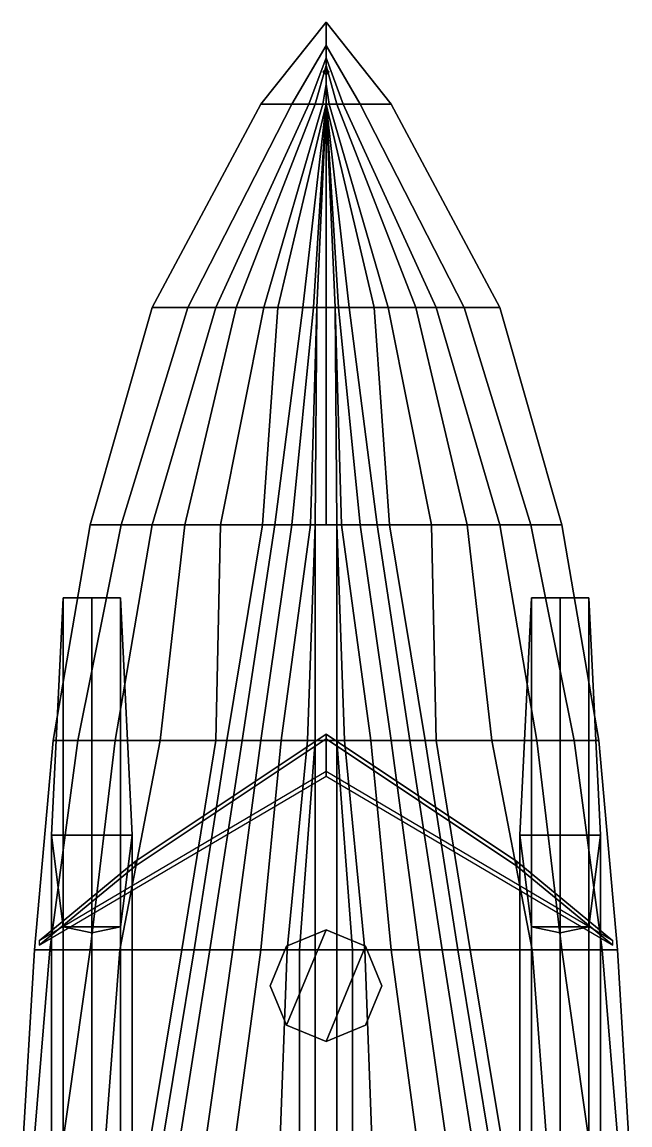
# Model space of a CAD drawing. Extents: x -2.1 to 2.1, y -14 to 14.
# Drawn here: x -1.96 to 1.96, y 6.92 to 14.03 of the extents above; entities that cross this region are included whole.
import ezdxf

# ---------------------------------------------------------------- set-up
doc = ezdxf.new("R2010")
doc.units = 0
doc.layers.get('0').update_dxf_attribs({"linetype": 'CONTINUOUS'})

msp = doc.modelspace()

# ---------------------------------------------------------------- linework, layer by layer
for points in [[(0, 14.03, 2.049999999999999), (0, 13.88, 1.380000000000002), (-0.2199999999999832, 13.49999999999999, 1.380000000000002), (-0.4199999999999861, 13.49999999999999, 2.010000000000001)], [(0, 14.03, 2.049999999999999), (0, 14.03, 2.049999999999999), (-0.4199999999999861, 13.49999999999999, 2.010000000000001), (0.4200000000000175, 13.49999999999999, 2.010000000000001)], [(0.4200000000000175, 13.49999999999999, 2.010000000000001), (0.2200000000000146, 13.49999999999999, 1.380000000000002), (0, 13.88, 1.380000000000002), (0, 14.03, 2.049999999999999)], [(0, 13.88, 1.380000000000002), (0, 13.79999999999999, 1.080000000000001), (-0.1099999999999838, 13.49999999999999, 1.080000000000001), (-0.2199999999999832, 13.49999999999999, 1.380000000000002)], [(0.2200000000000146, 13.49999999999999, 1.380000000000002), (0.1100000000000151, 13.49999999999999, 1.080000000000001), (0, 13.79999999999999, 1.080000000000001), (0, 13.88, 1.380000000000002)], [(0, 13.79999999999999, 1.080000000000001), (0, 13.75, 0.8900000000000005), (-0.0699999999999775, 13.49999999999999, 0.8900000000000005), (-0.1099999999999838, 13.49999999999999, 1.080000000000001)], [(0.1100000000000151, 13.49999999999999, 1.080000000000001), (0.0700000000000089, 13.49999999999999, 0.8900000000000005), (0, 13.75, 0.8900000000000005), (0, 13.79999999999999, 1.080000000000001)], [(0, 13.75, 0.8900000000000005), (0, 13.63, 0.490000000000002), (-0.0199999999999804, 13.49999999999999, 0.490000000000002), (-0.0699999999999775, 13.49999999999999, 0.8900000000000005)], [(0, 13.73, 2.01), (-0.02, 13.71, 2.01), (-0.015, 13.71, 3.32), (0, 13.725, 3.32)], [(4e-16, 13.725, 3.32), (-0.015, 13.71, 3.32), (0, 13.695, 3.32), (0.015, 13.71, 3.32)], [(0.0700000000000089, 13.49999999999999, 0.8900000000000005), (0.0200000000000117, 13.49999999999999, 0.490000000000002), (0, 13.63, 0.490000000000002), (0, 13.75, 0.8900000000000005)], [(0.02, 13.71, 2.01), (0, 13.73, 2.01), (0, 13.725, 3.32), (0.015, 13.71, 3.32)], [(-0.02, 13.71, 2.01), (0, 13.69, 2.01), (0, 13.695, 3.32), (-0.015, 13.71, 3.32)], [(0, 13.69, 2.01), (0.02, 13.71, 2.01), (0.015, 13.71, 3.32), (0, 13.695, 3.32)], [(0, 13.63, 0.490000000000002), (1.58e-14, 13.49999999999999, 0.1500000000000021), (1.57e-14, 13.49999999999999, 0.1500000000000021), (-0.0199999999999804, 13.49999999999999, 0.490000000000002)], [(0.0200000000000117, 13.49999999999999, 0.490000000000002), (1.57e-14, 13.49999999999999, 0.1500000000000021), (1.58e-14, 13.49999999999999, 0.1500000000000021), (0, 13.63, 0.490000000000002)], [(-0.4199999999999861, 13.49999999999999, 2.010000000000001), (-0.2199999999999832, 13.49999999999999, 1.380000000000002), (-0.8900000000000037, 12.19, 1.25), (-1.120000000000007, 12.19, 1.920000000000001)], [(0.4200000000000174, 13.49999999999999, 2.010000000000001), (-0.4199999999999861, 13.49999999999999, 2.010000000000001), (-1.120000000000007, 12.19, 1.920000000000001), (1.120000000000004, 12.19, 1.920000000000001)], [(-0.2199999999999832, 13.49999999999999, 1.380000000000002), (-0.1099999999999838, 13.49999999999999, 1.080000000000001), (-0.7099999999999969, 12.19, 1.080000000000001), (-0.8900000000000037, 12.19, 1.25)], [(-0.1099999999999838, 13.49999999999999, 1.080000000000001), (-0.0699999999999775, 13.49999999999999, 0.8900000000000005), (-0.5800000000000014, 12.19, 0.8900000000000005), (-0.7099999999999969, 12.19, 1.080000000000001)], [(-0.0699999999999775, 13.49999999999999, 0.8900000000000005), (-0.0199999999999804, 13.49999999999999, 0.490000000000002), (-0.4000000000000087, 12.19, 0.490000000000002), (-0.5800000000000014, 12.19, 0.8900000000000005)], [(-0.0199999999999804, 13.49999999999999, 0.490000000000002), (1.57e-14, 13.49999999999999, 0.1500000000000021), (-0.3100000000000053, 12.19, 0.1500000000000021), (-0.4000000000000087, 12.19, 0.490000000000002)], [(1.58e-14, 13.49999999999999, 0.1500000000000021), (1.57e-14, 13.49999999999999, 0.1500000000000021), (-0.150000000000007, 12.19, -0.2699999999999996), (-0.3100000000000053, 12.19, 0.1500000000000021)], [(1.58e-14, 13.49999999999999, 0.1500000000000021), (1.57e-14, 13.49999999999999, 0.1500000000000021), (-0.0799999999999996, 12.19, -0.3900000000000006), (-0.150000000000007, 12.19, -0.2699999999999996)], [(1.58e-14, 13.49999999999999, 0.1500000000000021), (1.57e-14, 13.49999999999999, 0.1500000000000021), (-0.0600000000000036, 12.19, -0.4100000000000002), (-0.0799999999999996, 12.19, -0.3900000000000006)], [(1.58e-14, 13.49999999999999, 0.1500000000000021), (1.57e-14, 13.49999999999999, 0.1500000000000021), (-1.3e-15, 12.19, -0.4199999999999982), (-0.0600000000000036, 12.19, -0.4100000000000002)], [(0.3100000000000028, 12.19, 0.1500000000000021), (0.1500000000000045, 12.19, -0.2699999999999996), (1.57e-14, 13.49999999999999, 0.1500000000000021), (1.58e-14, 13.49999999999999, 0.1500000000000021)], [(0.0600000000000011, 12.19, -0.4100000000000002), (-1.3e-15, 12.19, -0.4199999999999982), (1.57e-14, 13.49999999999999, 0.1500000000000021), (1.58e-14, 13.49999999999999, 0.1500000000000021)], [(0.0799999999999971, 12.19, -0.3900000000000006), (0.0600000000000011, 12.19, -0.4100000000000002), (1.57e-14, 13.49999999999999, 0.1500000000000021), (1.58e-14, 13.49999999999999, 0.1500000000000021)], [(0.1500000000000045, 12.19, -0.2699999999999996), (0.0799999999999971, 12.19, -0.3900000000000006), (1.57e-14, 13.49999999999999, 0.1500000000000021), (1.58e-14, 13.49999999999999, 0.1500000000000021)], [(0.4000000000000063, 12.19, 0.490000000000002), (0.3100000000000028, 12.19, 0.1500000000000021), (1.58e-14, 13.49999999999999, 0.1500000000000021), (0.0200000000000117, 13.49999999999999, 0.490000000000002)], [(0.5799999999999988, 12.19, 0.8900000000000005), (0.4000000000000063, 12.19, 0.490000000000002), (0.0200000000000117, 13.49999999999999, 0.490000000000002), (0.070000000000009, 13.49999999999999, 0.8900000000000005)], [(0.7099999999999943, 12.19, 1.080000000000001), (0.5799999999999988, 12.19, 0.8900000000000005), (0.070000000000009, 13.49999999999999, 0.8900000000000005), (0.1100000000000152, 13.49999999999999, 1.080000000000001)], [(0.8900000000000011, 12.19, 1.25), (0.7099999999999943, 12.19, 1.080000000000001), (0.1100000000000152, 13.49999999999999, 1.080000000000001), (0.2200000000000146, 13.49999999999999, 1.380000000000002)], [(1.120000000000004, 12.19, 1.920000000000001), (0.8900000000000011, 12.19, 1.25), (0.2200000000000146, 13.49999999999999, 1.380000000000002), (0.4200000000000174, 13.49999999999999, 2.010000000000001)], [(-1.120000000000008, 12.19, 1.920000000000001), (-0.8900000000000037, 12.19, 1.25), (-1.319999999999983, 10.78999999999999, 1.16), (-1.519999999999986, 10.78999999999999, 1.839999999999999)], [(1.120000000000004, 12.19, 1.920000000000001), (-1.120000000000008, 12.19, 1.920000000000001), (-1.519999999999986, 10.78999999999999, 1.839999999999999), (1.520000000000005, 10.78999999999999, 1.839999999999999)], [(-0.8900000000000037, 12.19, 1.25), (-0.7099999999999969, 12.19, 1.080000000000001), (-1.119999999999995, 10.78999999999999, 1.010000000000001), (-1.319999999999983, 10.78999999999999, 1.16)], [(-0.7099999999999969, 12.19, 1.080000000000001), (-0.5800000000000014, 12.19, 0.8900000000000005), (-0.9099999999999873, 10.78999999999999, 0.7600000000000016), (-1.119999999999995, 10.78999999999999, 1.010000000000001)], [(-0.5800000000000014, 12.19, 0.8900000000000005), (-0.4000000000000087, 12.19, 0.490000000000002), (-0.6799999999999976, 10.78999999999999, 0.3500000000000014), (-0.9099999999999873, 10.78999999999999, 0.7600000000000016)], [(-0.4000000000000087, 12.19, 0.490000000000002), (-0.3100000000000054, 12.19, 0.1500000000000021), (-0.4099999999999873, 10.78999999999999, -0.1899999999999977), (-0.6799999999999976, 10.78999999999999, 0.3500000000000014)], [(-0.3100000000000054, 12.19, 0.1500000000000021), (-0.150000000000007, 12.19, -0.2699999999999996), (-0.329999999999989, 10.78999999999999, -0.3200000000000003), (-0.4099999999999873, 10.78999999999999, -0.1899999999999977)], [(-0.150000000000007, 12.19, -0.2699999999999996), (-0.0799999999999996, 12.19, -0.3900000000000006), (-0.2199999999999895, 10.78999999999999, -0.4599999999999973), (-0.329999999999989, 10.78999999999999, -0.3200000000000003)], [(-0.0799999999999996, 12.19, -0.3900000000000006), (-0.0600000000000036, 12.19, -0.4100000000000002), (-0.099999999999985, 10.78999999999999, -0.5799999999999983), (-0.2199999999999895, 10.78999999999999, -0.4599999999999973)], [(-0.0600000000000036, 12.19, -0.4100000000000002), (-0.0600000000000036, 12.19, -0.4100000000000002), (-0.0699999999999839, 10.78999999999999, -0.5899999999999999), (-0.099999999999985, 10.78999999999999, -0.5799999999999983)], [(-0.0600000000000036, 12.19, -0.4100000000000002), (-1.2e-15, 12.19, -0.4199999999999982), (9.3e-15, 10.78999999999999, -0.5899999999999999), (-0.0699999999999839, 10.78999999999999, -0.5899999999999999)], [(0.0700000000000026, 10.78999999999999, -0.5899999999999999), (9.3e-15, 10.78999999999999, -0.5899999999999999), (-1.2e-15, 12.19, -0.4199999999999982), (0.0600000000000011, 12.19, -0.4100000000000002)], [(0.2200000000000082, 10.78999999999999, -0.4599999999999973), (0.1000000000000037, 10.78999999999999, -0.5799999999999983), (0.0600000000000011, 12.19, -0.4100000000000002), (0.0799999999999971, 12.19, -0.3900000000000006)], [(0.1000000000000037, 10.78999999999999, -0.5799999999999983), (0.0700000000000026, 10.78999999999999, -0.5899999999999999), (0.0600000000000011, 12.19, -0.4100000000000002)], [(0.3300000000000077, 10.78999999999999, -0.3200000000000003), (0.2200000000000082, 10.78999999999999, -0.4599999999999973), (0.0799999999999971, 12.19, -0.3900000000000006), (0.1500000000000045, 12.19, -0.2699999999999996)], [(0.410000000000006, 10.78999999999999, -0.1899999999999977), (0.3300000000000077, 10.78999999999999, -0.3200000000000003), (0.1500000000000045, 12.19, -0.2699999999999996), (0.3100000000000028, 12.19, 0.1500000000000021)], [(0.6800000000000161, 10.78999999999999, 0.3500000000000014), (0.410000000000006, 10.78999999999999, -0.1899999999999977), (0.3100000000000028, 12.19, 0.1500000000000021), (0.4000000000000063, 12.19, 0.490000000000002)], [(0.9100000000000058, 10.78999999999999, 0.7600000000000016), (0.6800000000000161, 10.78999999999999, 0.3500000000000014), (0.4000000000000063, 12.19, 0.490000000000002), (0.5799999999999988, 12.19, 0.8900000000000005)], [(1.120000000000013, 10.78999999999999, 1.010000000000001), (0.9100000000000058, 10.78999999999999, 0.7600000000000016), (0.5799999999999988, 12.19, 0.8900000000000005), (0.7099999999999943, 12.19, 1.080000000000001)], [(1.320000000000002, 10.78999999999999, 1.16), (1.120000000000013, 10.78999999999999, 1.010000000000001), (0.7099999999999943, 12.19, 1.080000000000001), (0.8900000000000011, 12.19, 1.25)], [(1.520000000000005, 10.78999999999999, 1.839999999999999), (1.320000000000002, 10.78999999999999, 1.16), (0.8900000000000011, 12.19, 1.25), (1.120000000000004, 12.19, 1.920000000000001)], [(-1.519999999999987, 10.78999999999999, 1.839999999999999), (-1.319999999999983, 10.78999999999999, 1.16), (-1.600000000000002, 9.4, 1.060000000000002), (-1.760000000000013, 9.4, 1.780000000000001)], [(1.520000000000005, 10.78999999999999, 1.839999999999999), (-1.519999999999987, 10.78999999999999, 1.839999999999999), (-1.760000000000013, 9.4, 1.780000000000001), (1.76000000000001, 9.4, 1.780000000000001)], [(-1.319999999999983, 10.78999999999999, 1.16), (-1.119999999999995, 10.78999999999999, 1.010000000000001), (-1.360000000000007, 9.4, 0.8900000000000005), (-1.600000000000002, 9.4, 1.060000000000002)], [(-1.119999999999995, 10.78999999999999, 1.010000000000001), (-0.9099999999999873, 10.78999999999999, 0.7600000000000016), (-1.069999999999994, 9.4, 0.5600000000000023), (-1.360000000000007, 9.4, 0.8900000000000005)], [(-0.9099999999999873, 10.78999999999999, 0.7600000000000016), (-0.6799999999999976, 10.78999999999999, 0.3500000000000014), (-0.7099999999999952, 9.4, -0.0799999999999983), (-1.069999999999994, 9.4, 0.5600000000000023)], [(-0.6799999999999976, 10.78999999999999, 0.3500000000000014), (-0.4099999999999873, 10.78999999999999, -0.1899999999999977), (-0.640000000000002, 9.4, -0.1899999999999977), (-0.7099999999999952, 9.4, -0.0799999999999983)], [(-0.4099999999999873, 10.78999999999999, -0.1899999999999977), (-0.329999999999989, 10.78999999999999, -0.3200000000000003), (-0.5400000000000077, 9.4, -0.3200000000000003), (-0.640000000000002, 9.4, -0.1899999999999977)], [(-0.329999999999989, 10.78999999999999, -0.3200000000000003), (-0.2199999999999895, 10.78999999999999, -0.4599999999999973), (-0.4200000000000032, 9.4, -0.4599999999999973), (-0.5400000000000077, 9.4, -0.3200000000000003)], [(-0.2199999999999895, 10.78999999999999, -0.4599999999999973), (-0.099999999999985, 10.78999999999999, -0.5799999999999983), (-0.2900000000000076, 9.4, -0.5799999999999983), (-0.4200000000000032, 9.4, -0.4599999999999973)], [(-0.099999999999985, 10.78999999999999, -0.5799999999999983), (-0.0699999999999839, 10.78999999999999, -0.5899999999999999), (-0.120000000000006, 9.4, -0.689999999999998), (-0.2900000000000076, 9.4, -0.5799999999999983)], [(-0.0699999999999839, 10.78999999999999, -0.5899999999999999), (-0.0699999999999839, 10.78999999999999, -0.5899999999999999), (-0.0699999999999946, 9.4, -0.710000000000001), (-0.120000000000006, 9.4, -0.689999999999998)], [(0.0699999999999918, 9.4, -0.710000000000001), (-0.0699999999999946, 9.4, -0.710000000000001), (-0.0699999999999839, 10.78999999999999, -0.5899999999999999), (0.0700000000000026, 10.78999999999999, -0.5899999999999999)], [(0.1200000000000032, 9.4, -0.689999999999998), (0.0699999999999918, 9.4, -0.710000000000001), (0.0700000000000026, 10.78999999999999, -0.5899999999999999)], [(0.2900000000000049, 9.4, -0.5799999999999983), (0.1200000000000032, 9.4, -0.689999999999998), (0.0700000000000026, 10.78999999999999, -0.5899999999999999), (0.1000000000000037, 10.78999999999999, -0.5799999999999983)], [(0.4200000000000004, 9.4, -0.4599999999999973), (0.2900000000000049, 9.4, -0.5799999999999983), (0.1000000000000037, 10.78999999999999, -0.5799999999999983), (0.2200000000000082, 10.78999999999999, -0.4599999999999973)], [(0.540000000000005, 9.4, -0.3200000000000003), (0.4200000000000004, 9.4, -0.4599999999999973), (0.2200000000000082, 10.78999999999999, -0.4599999999999973), (0.3300000000000077, 10.78999999999999, -0.3200000000000003)], [(0.6399999999999993, 9.4, -0.1899999999999977), (0.540000000000005, 9.4, -0.3200000000000003), (0.3300000000000077, 10.78999999999999, -0.3200000000000003), (0.410000000000006, 10.78999999999999, -0.1899999999999977)], [(0.7099999999999925, 9.4, -0.0799999999999983), (0.6399999999999993, 9.4, -0.1899999999999977), (0.410000000000006, 10.78999999999999, -0.1899999999999977), (0.6800000000000161, 10.78999999999999, 0.3500000000000014)], [(1.069999999999991, 9.4, 0.5600000000000023), (0.7099999999999925, 9.4, -0.0799999999999983), (0.6800000000000161, 10.78999999999999, 0.3500000000000014), (0.9100000000000058, 10.78999999999999, 0.7600000000000016)], [(1.360000000000005, 9.4, 0.8900000000000005), (1.069999999999991, 9.4, 0.5600000000000023), (0.9100000000000058, 10.78999999999999, 0.7600000000000016), (1.120000000000013, 10.78999999999999, 1.010000000000001)], [(1.6, 9.4, 1.060000000000002), (1.360000000000005, 9.4, 0.8900000000000005), (1.120000000000013, 10.78999999999999, 1.010000000000001), (1.320000000000002, 10.78999999999999, 1.16)], [(1.76000000000001, 9.4, 1.780000000000001), (1.6, 9.4, 1.060000000000002), (1.320000000000002, 10.78999999999999, 1.16), (1.520000000000005, 10.78999999999999, 1.839999999999999)], [(-1.693847763108502, 10.32, 2.303847763108501), (-1.769999999999999, 8.79, 2.119999999999999), (-1.769999999999999, 4.24, 2.119999999999999), (-1.693847763108502, 4.24, 2.303847763108501)], [(-1.326152236891497, 10.32, 2.303847763108501), (-1.25, 8.79, 2.119999999999999), (-1.769999999999999, 8.79, 2.119999999999999), (-1.693847763108502, 10.32, 2.303847763108501)], [(-1.509999999999999, 10.32, 2.379999999999999), (-1.693847763108502, 10.32, 2.303847763108501), (-1.693847763108502, 4.24, 2.303847763108501), (-1.509999999999999, 4.24, 2.379999999999999)], [(-1.509999999999999, 10.32, 2.379999999999999), (-1.326152236891497, 10.32, 2.303847763108501), (-1.693847763108502, 10.32, 2.303847763108501), (-1.509999999999999, 10.32, 2.379999999999999)], [(-1.326152236891497, 10.32, 2.303847763108501), (-1.509999999999999, 10.32, 2.379999999999999), (-1.509999999999999, 4.24, 2.379999999999999), (-1.326152236891497, 4.24, 2.303847763108501)], [(-1.25, 8.79, 2.119999999999999), (-1.326152236891497, 10.32, 2.303847763108501), (-1.326152236891497, 4.24, 2.303847763108501), (-1.25, 4.24, 2.119999999999999)], [(1.326152236891497, 10.32, 2.303847763108501), (1.25, 8.79, 2.119999999999999), (1.25, 4.24, 2.119999999999999), (1.326152236891497, 4.24, 2.303847763108501)], [(1.693847763108502, 10.32, 2.303847763108501), (1.769999999999999, 8.79, 2.119999999999999), (1.25, 8.79, 2.119999999999999), (1.326152236891497, 10.32, 2.303847763108501)], [(1.509999999999999, 10.32, 2.379999999999999), (1.326152236891497, 10.32, 2.303847763108501), (1.326152236891497, 4.24, 2.303847763108501), (1.509999999999999, 4.24, 2.379999999999999)], [(1.509999999999999, 10.32, 2.379999999999999), (1.693847763108502, 10.32, 2.303847763108501), (1.326152236891497, 10.32, 2.303847763108501), (1.509999999999999, 10.32, 2.379999999999999)], [(1.693847763108502, 10.32, 2.303847763108501), (1.509999999999999, 10.32, 2.379999999999999), (1.509999999999999, 4.24, 2.379999999999999), (1.693847763108502, 4.24, 2.303847763108501)], [(1.769999999999999, 8.79, 2.119999999999999), (1.693847763108502, 10.32, 2.303847763108501), (1.693847763108502, 4.24, 2.303847763108501), (1.769999999999999, 4.24, 2.119999999999999)], [(-1.760000000000013, 9.4, 1.780000000000001), (-1.600000000000002, 9.4, 1.060000000000002), (-1.780000000000008, 8.049999999999997, 1), (-1.880000000000002, 8.049999999999997, 1.73)], [(1.76000000000001, 9.4, 1.780000000000001), (-1.760000000000013, 9.4, 1.780000000000001), (-1.880000000000002, 8.049999999999997, 1.73), (1.879999999999991, 8.049999999999997, 1.73)], [(0, 9.440000000000001, 2.169999999999999), (0, 9.2, 1.77), (-1.85, 8.11, 1.729999999999999), (-1.229999999999999, 8.62, 2)], [(-1.229999999999999, 8.59, 2), (-1.85, 8.08, 1.729999999999999), (0, 9.169999999999998, 1.77), (0, 9.41, 2.169999999999999)], [(-1.600000000000002, 9.4, 1.060000000000002), (-1.360000000000007, 9.4, 0.8900000000000005), (-1.520000000000003, 8.049999999999997, 0.7800000000000012), (-1.780000000000008, 8.049999999999997, 1)], [(-1.360000000000007, 9.4, 0.8900000000000005), (-1.069999999999994, 9.4, 0.5600000000000023), (-1.330000000000005, 8.049999999999997, 0.5600000000000023), (-1.520000000000003, 8.049999999999997, 0.7800000000000012)], [(-1.069999999999994, 9.4, 0.5600000000000023), (-0.7099999999999952, 9.4, -0.0799999999999983), (-0.9300000000000146, 8.049999999999997, -0.0799999999999983), (-1.330000000000005, 8.049999999999997, 0.5600000000000023)], [(0, 9.41, 2.169999999999999), (0, 9.440000000000001, 2.169999999999999), (-1.229999999999999, 8.62, 2), (-1.229999999999999, 8.59, 2)], [(-0.7099999999999952, 9.4, -0.0799999999999983), (-0.640000000000002, 9.4, -0.1899999999999977), (-0.8500000000000021, 8.049999999999997, -0.1899999999999977), (-0.9300000000000146, 8.049999999999997, -0.0799999999999983)], [(-0.640000000000002, 9.4, -0.1899999999999977), (-0.5400000000000077, 9.4, -0.3200000000000003), (-0.7500000000000079, 8.049999999999997, -0.3200000000000003), (-0.8500000000000021, 8.049999999999997, -0.1899999999999977)], [(-0.5400000000000077, 9.4, -0.3200000000000003), (-0.4200000000000032, 9.4, -0.4599999999999973), (-0.6000000000000004, 8.049999999999997, -0.4599999999999973), (-0.7500000000000079, 8.049999999999997, -0.3200000000000003)], [(-0.4200000000000032, 9.4, -0.4599999999999973), (-0.2900000000000076, 9.4, -0.5799999999999983), (-0.4200000000000076, 8.049999999999997, -0.5799999999999983), (-0.6000000000000004, 8.049999999999997, -0.4599999999999973)], [(-0.2900000000000076, 9.4, -0.5799999999999983), (-0.120000000000006, 9.4, -0.689999999999998), (-0.2500000000000059, 8.049999999999997, -0.689999999999998), (-0.4200000000000076, 8.049999999999997, -0.5799999999999983)], [(-0.120000000000006, 9.4, -0.689999999999998), (-0.0699999999999946, 9.4, -0.710000000000001), (-0.1700000000000076, 8.049999999999997, -0.719999999999999), (-0.2500000000000059, 8.049999999999997, -0.689999999999998)], [(-0.0699999999999946, 9.4, -0.710000000000001), (-0.0699999999999946, 9.4, -0.710000000000001), (-0.0699999999999991, 8.049999999999997, -0.7599999999999981), (-0.1700000000000076, 8.049999999999997, -0.719999999999999)], [(0.0699999999999873, 8.049999999999997, -0.7599999999999981), (-0.0699999999999991, 8.049999999999997, -0.7599999999999981), (-0.0699999999999946, 9.4, -0.710000000000001), (0.0699999999999918, 9.4, -0.710000000000001)], [(0, 9.440000000000001, 2.169999999999999), (0, 9.41, 2.169999999999999), (1.229999999999999, 8.59, 2), (1.229999999999999, 8.62, 2)], [(1.229999999999999, 8.62, 2), (1.85, 8.11, 1.729999999999999), (0, 9.2, 1.77), (0, 9.440000000000001, 2.169999999999999)], [(0, 9.41, 2.169999999999999), (0, 9.169999999999998, 1.77), (1.85, 8.08, 1.729999999999999), (1.229999999999999, 8.59, 2)], [(0.1699999999999958, 8.049999999999997, -0.719999999999999), (0.0699999999999873, 8.049999999999997, -0.7599999999999981), (0.0699999999999918, 9.4, -0.710000000000001), (0.0699999999999919, 9.4, -0.710000000000001)], [(0.2499999999999941, 8.049999999999997, -0.689999999999998), (0.1699999999999958, 8.049999999999997, -0.719999999999999), (0.0699999999999919, 9.4, -0.710000000000001), (0.1200000000000032, 9.4, -0.689999999999998)], [(0.4199999999999959, 8.049999999999997, -0.5799999999999983), (0.2499999999999941, 8.049999999999997, -0.689999999999998), (0.1200000000000032, 9.4, -0.689999999999998), (0.2900000000000049, 9.4, -0.5799999999999983)], [(0.5999999999999885, 8.049999999999997, -0.4599999999999973), (0.4199999999999959, 8.049999999999997, -0.5799999999999983), (0.2900000000000049, 9.4, -0.5799999999999983), (0.4200000000000004, 9.4, -0.4599999999999973)], [(0.749999999999996, 8.049999999999997, -0.3200000000000003), (0.5999999999999885, 8.049999999999997, -0.4599999999999973), (0.4200000000000004, 9.4, -0.4599999999999973), (0.540000000000005, 9.4, -0.3200000000000003)], [(0.8499999999999902, 8.049999999999997, -0.1899999999999977), (0.749999999999996, 8.049999999999997, -0.3200000000000003), (0.540000000000005, 9.4, -0.3200000000000003), (0.6399999999999993, 9.4, -0.1899999999999977)], [(0.9300000000000027, 8.049999999999997, -0.0799999999999983), (0.8499999999999902, 8.049999999999997, -0.1899999999999977), (0.6399999999999993, 9.4, -0.1899999999999977), (0.7099999999999925, 9.4, -0.0799999999999983)], [(1.329999999999994, 8.049999999999997, 0.5600000000000023), (0.9300000000000027, 8.049999999999997, -0.0799999999999983), (0.7099999999999925, 9.4, -0.0799999999999983), (1.069999999999991, 9.4, 0.5600000000000023)], [(1.519999999999992, 8.049999999999997, 0.7800000000000012), (1.329999999999994, 8.049999999999997, 0.5600000000000023), (1.069999999999991, 9.4, 0.5600000000000023), (1.360000000000005, 9.4, 0.8900000000000005)], [(1.779999999999997, 8.049999999999997, 1), (1.519999999999992, 8.049999999999997, 0.7800000000000012), (1.360000000000005, 9.4, 0.8900000000000005), (1.6, 9.4, 1.060000000000002)], [(1.879999999999991, 8.049999999999997, 1.73), (1.779999999999997, 8.049999999999997, 1), (1.6, 9.4, 1.060000000000002), (1.76000000000001, 9.4, 1.780000000000001)], [(-1.769999999999999, 8.79, 2.119999999999999), (-1.693847763108502, 8.2, 1.936152236891497), (-1.693847763108502, 4.24, 1.936152236891497), (-1.769999999999999, 4.24, 2.119999999999999)], [(-1.25, 8.79, 2.119999999999999), (-1.326152236891497, 8.2, 1.936152236891497), (-1.693847763108502, 8.2, 1.936152236891497), (-1.769999999999999, 8.79, 2.119999999999999)], [(-1.326152236891497, 8.2, 1.936152236891497), (-1.25, 8.79, 2.119999999999999), (-1.25, 4.24, 2.119999999999999), (-1.326152236891497, 4.24, 1.936152236891497)], [(1.769999999999999, 8.79, 2.119999999999999), (1.693847763108502, 8.2, 1.936152236891497), (1.326152236891497, 8.2, 1.936152236891497), (1.25, 8.79, 2.119999999999999)], [(1.25, 8.79, 2.119999999999999), (1.326152236891497, 8.2, 1.936152236891497), (1.326152236891497, 4.24, 1.936152236891497), (1.25, 4.24, 2.119999999999999)], [(1.693847763108502, 8.2, 1.936152236891497), (1.769999999999999, 8.79, 2.119999999999999), (1.769999999999999, 4.24, 2.119999999999999), (1.693847763108502, 4.24, 1.936152236891497)], [(-1.229999999999999, 8.62, 2), (-1.85, 8.11, 1.729999999999999), (-1.85, 8.08, 1.729999999999999), (-1.229999999999999, 8.59, 2)], [(1.229999999999999, 8.59, 2), (1.85, 8.08, 1.729999999999999), (1.85, 8.11, 1.729999999999999), (1.229999999999999, 8.62, 2)], [(-1.693847763108502, 8.2, 1.936152236891497), (-1.509999999999999, 8.16, 1.859999999999999), (-1.509999999999999, 4.24, 1.859999999999999), (-1.693847763108502, 4.24, 1.936152236891497)], [(-1.326152236891497, 8.2, 1.936152236891497), (-1.509999999999999, 8.16, 1.859999999999999), (-1.509999999999999, 8.16, 1.859999999999999), (-1.693847763108502, 8.2, 1.936152236891497)], [(-1.509999999999999, 8.16, 1.859999999999999), (-1.326152236891497, 8.2, 1.936152236891497), (-1.326152236891497, 4.24, 1.936152236891497), (-1.509999999999999, 4.24, 1.859999999999999)], [(-0.2545584412271553, 7.565441558772825, 1.789999999999998), (2.2e-15, 8.179999999999986, 1.789999999999998), (-0.2545584412271547, 8.074558441227145, 1.789999999999998), (-0.3599999999999977, 7.82, 1.789999999999998)], [(2e-15, 7.459999999999986, 1.789999999999998), (0.2545584412271595, 8.074558441227145, 1.789999999999998), (2.2e-15, 8.179999999999986, 1.789999999999998), (-0.2545584412271553, 7.565441558772825, 1.789999999999998)], [(2.2e-15, 8.179999999999986, 1.729999999999999), (-0.2545584412271547, 8.074558441227145, 1.729999999999999), (-0.2545584412271547, 8.074558441227145, 1.789999999999998), (2.2e-15, 8.179999999999986, 1.789999999999998)], [(0.2545584412271595, 8.074558441227145, 1.729999999999999), (2.2e-15, 8.179999999999986, 1.729999999999999), (2.2e-15, 8.179999999999986, 1.789999999999998), (0.2545584412271595, 8.074558441227145, 1.789999999999998)], [(1.693847763108502, 8.2, 1.936152236891497), (1.509999999999999, 8.16, 1.859999999999999), (1.509999999999999, 8.16, 1.859999999999999), (1.326152236891497, 8.2, 1.936152236891497)], [(1.326152236891497, 8.2, 1.936152236891497), (1.509999999999999, 8.16, 1.859999999999999), (1.509999999999999, 4.24, 1.859999999999999), (1.326152236891497, 4.24, 1.936152236891497)], [(1.509999999999999, 8.16, 1.859999999999999), (1.693847763108502, 8.2, 1.936152236891497), (1.693847763108502, 4.24, 1.936152236891497), (1.509999999999999, 4.24, 1.859999999999999)], [(-1.880000000000002, 8.049999999999997, 1.73), (-1.780000000000008, 8.049999999999997, 1), (-1.890000000000012, 6.719999999999998, 0.9600000000000009), (-1.960000000000006, 6.719999999999998, 1.690000000000001)], [(1.879999999999991, 8.049999999999997, 1.73), (-1.880000000000002, 8.049999999999997, 1.73), (-1.960000000000006, 6.719999999999998, 1.690000000000001), (1.959999999999981, 6.719999999999998, 1.690000000000001)], [(-1.780000000000008, 8.049999999999997, 1), (-1.520000000000003, 8.049999999999997, 0.7800000000000012), (-1.710000000000006, 6.719999999999998, 0.7800000000000012), (-1.890000000000012, 6.719999999999998, 0.9600000000000009)], [(-1.520000000000003, 8.049999999999997, 0.7800000000000012), (-1.330000000000005, 8.049999999999997, 0.5600000000000023), (-1.430000000000019, 6.719999999999998, 0.3900000000000006), (-1.710000000000006, 6.719999999999998, 0.7800000000000012)], [(-1.330000000000005, 8.049999999999997, 0.5600000000000023), (-0.9300000000000146, 8.049999999999997, -0.0799999999999983), (-1.150000000000017, 6.719999999999998, -0.0799999999999983), (-1.430000000000019, 6.719999999999998, 0.3900000000000006)], [(-0.9300000000000146, 8.049999999999997, -0.0799999999999983), (-0.8500000000000021, 8.049999999999997, -0.1899999999999977), (-1.070000000000005, 6.719999999999998, -0.1899999999999977), (-1.150000000000017, 6.719999999999998, -0.0799999999999983)], [(-0.8500000000000021, 8.049999999999997, -0.1899999999999977), (-0.7500000000000079, 8.049999999999997, -0.3200000000000003), (-0.960000000000006, 6.719999999999998, -0.3200000000000003), (-1.070000000000005, 6.719999999999998, -0.1899999999999977)], [(-0.7500000000000079, 8.049999999999997, -0.3200000000000003), (-0.6000000000000004, 8.049999999999997, -0.4599999999999973), (-0.7900000000000185, 6.719999999999998, -0.4599999999999973), (-0.960000000000006, 6.719999999999998, -0.3200000000000003)], [(-0.6000000000000004, 8.049999999999997, -0.4599999999999973), (-0.4200000000000076, 8.049999999999997, -0.5799999999999983), (-0.6000000000000066, 6.719999999999998, -0.5799999999999983), (-0.7900000000000185, 6.719999999999998, -0.4599999999999973)], [(-0.4200000000000076, 8.049999999999997, -0.5799999999999983), (-0.2500000000000059, 8.049999999999997, -0.689999999999998), (-0.3000000000000093, 6.719999999999998, -0.719999999999999), (-0.6000000000000066, 6.719999999999998, -0.5799999999999983)], [(-0.2545584412271547, 8.074558441227145, 1.729999999999999), (-0.3599999999999977, 7.82, 1.719999999999999), (-0.3599999999999977, 7.82, 1.789999999999998), (-0.2545584412271547, 8.074558441227145, 1.789999999999998)], [(-0.2500000000000059, 8.049999999999997, -0.689999999999998), (-0.1700000000000076, 8.049999999999997, -0.719999999999999), (-0.1700000000000139, 6.719999999999998, -0.7699999999999997), (-0.3000000000000093, 6.719999999999998, -0.719999999999999)], [(-0.1700000000000076, 8.049999999999997, -0.719999999999999), (-0.0699999999999991, 8.049999999999997, -0.7599999999999981), (-0.0700000000000054, 6.719999999999998, -0.7899999999999993), (-0.1700000000000139, 6.719999999999998, -0.7699999999999997)], [(-0.0699999999999991, 8.049999999999997, -0.7599999999999981), (0.0699999999999873, 8.049999999999997, -0.7599999999999981), (0.0699999999999811, 6.719999999999998, -0.7899999999999993), (-0.0700000000000054, 6.719999999999998, -0.7899999999999993)], [(0.2545584412271594, 7.565441558772825, 1.789999999999998), (0.360000000000002, 7.82, 1.789999999999998), (0.2545584412271595, 8.074558441227145, 1.789999999999998), (2e-15, 7.459999999999986, 1.789999999999998)], [(0.1699999999999896, 6.719999999999998, -0.7699999999999997), (0.0699999999999811, 6.719999999999998, -0.7899999999999993), (0.0699999999999873, 8.049999999999997, -0.7599999999999981), (0.1699999999999958, 8.049999999999997, -0.719999999999999)], [(0.2999999999999851, 6.719999999999998, -0.719999999999999), (0.1699999999999896, 6.719999999999998, -0.7699999999999997), (0.1699999999999958, 8.049999999999997, -0.719999999999999), (0.2499999999999941, 8.049999999999997, -0.689999999999998)], [(0.5999999999999823, 6.719999999999998, -0.5799999999999983), (0.2999999999999851, 6.719999999999998, -0.719999999999999), (0.2499999999999941, 8.049999999999997, -0.689999999999998), (0.4199999999999959, 8.049999999999997, -0.5799999999999983)], [(0.360000000000002, 7.82, 1.719999999999999), (0.2545584412271595, 8.074558441227145, 1.729999999999999), (0.2545584412271595, 8.074558441227145, 1.789999999999998), (0.360000000000002, 7.82, 1.789999999999998)], [(0.7899999999999942, 6.719999999999998, -0.4599999999999973), (0.5999999999999823, 6.719999999999998, -0.5799999999999983), (0.4199999999999959, 8.049999999999997, -0.5799999999999983), (0.5999999999999885, 8.049999999999997, -0.4599999999999973)], [(0.9599999999999816, 6.719999999999998, -0.3200000000000003), (0.7899999999999942, 6.719999999999998, -0.4599999999999973), (0.5999999999999885, 8.049999999999997, -0.4599999999999973), (0.749999999999996, 8.049999999999997, -0.3200000000000003)], [(1.06999999999998, 6.719999999999998, -0.1899999999999977), (0.9599999999999816, 6.719999999999998, -0.3200000000000003), (0.749999999999996, 8.049999999999997, -0.3200000000000003), (0.8499999999999902, 8.049999999999997, -0.1899999999999977)], [(1.149999999999993, 6.719999999999998, -0.0799999999999983), (1.06999999999998, 6.719999999999998, -0.1899999999999977), (0.8499999999999902, 8.049999999999997, -0.1899999999999977), (0.9300000000000027, 8.049999999999997, -0.0799999999999983)], [(1.429999999999994, 6.719999999999998, 0.3900000000000006), (1.149999999999993, 6.719999999999998, -0.0799999999999983), (0.9300000000000027, 8.049999999999997, -0.0799999999999983), (1.329999999999994, 8.049999999999997, 0.5600000000000023)], [(1.709999999999981, 6.719999999999998, 0.7800000000000012), (1.429999999999994, 6.719999999999998, 0.3900000000000006), (1.329999999999994, 8.049999999999997, 0.5600000000000023), (1.519999999999992, 8.049999999999997, 0.7800000000000012)], [(1.889999999999988, 6.719999999999998, 0.9600000000000009), (1.709999999999981, 6.719999999999998, 0.7800000000000012), (1.519999999999992, 8.049999999999997, 0.7800000000000012), (1.779999999999997, 8.049999999999997, 1)], [(1.959999999999981, 6.719999999999998, 1.690000000000001), (1.889999999999988, 6.719999999999998, 0.9600000000000009), (1.779999999999997, 8.049999999999997, 1), (1.879999999999991, 8.049999999999997, 1.73)], [(-0.3599999999999977, 7.82, 1.719999999999999), (-0.2545584412271553, 7.565441558772825, 1.709999999999999), (-0.2545584412271553, 7.565441558772825, 1.789999999999998), (-0.3599999999999977, 7.82, 1.789999999999998)], [(0.2545584412271594, 7.565441558772825, 1.709999999999999), (0.360000000000002, 7.82, 1.719999999999999), (0.360000000000002, 7.82, 1.789999999999998), (0.2545584412271594, 7.565441558772825, 1.789999999999998)], [(-0.2545584412271553, 7.565441558772825, 1.709999999999999), (2e-15, 7.459999999999986, 1.709999999999999), (2e-15, 7.459999999999986, 1.789999999999998), (-0.2545584412271553, 7.565441558772825, 1.789999999999998)], [(2e-15, 7.459999999999986, 1.709999999999999), (0.2545584412271594, 7.565441558772825, 1.709999999999999), (0.2545584412271594, 7.565441558772825, 1.789999999999998), (2e-15, 7.459999999999986, 1.789999999999998)]]:
    msp.add_3dface(points)

doc.saveas('drawing.dxf')
